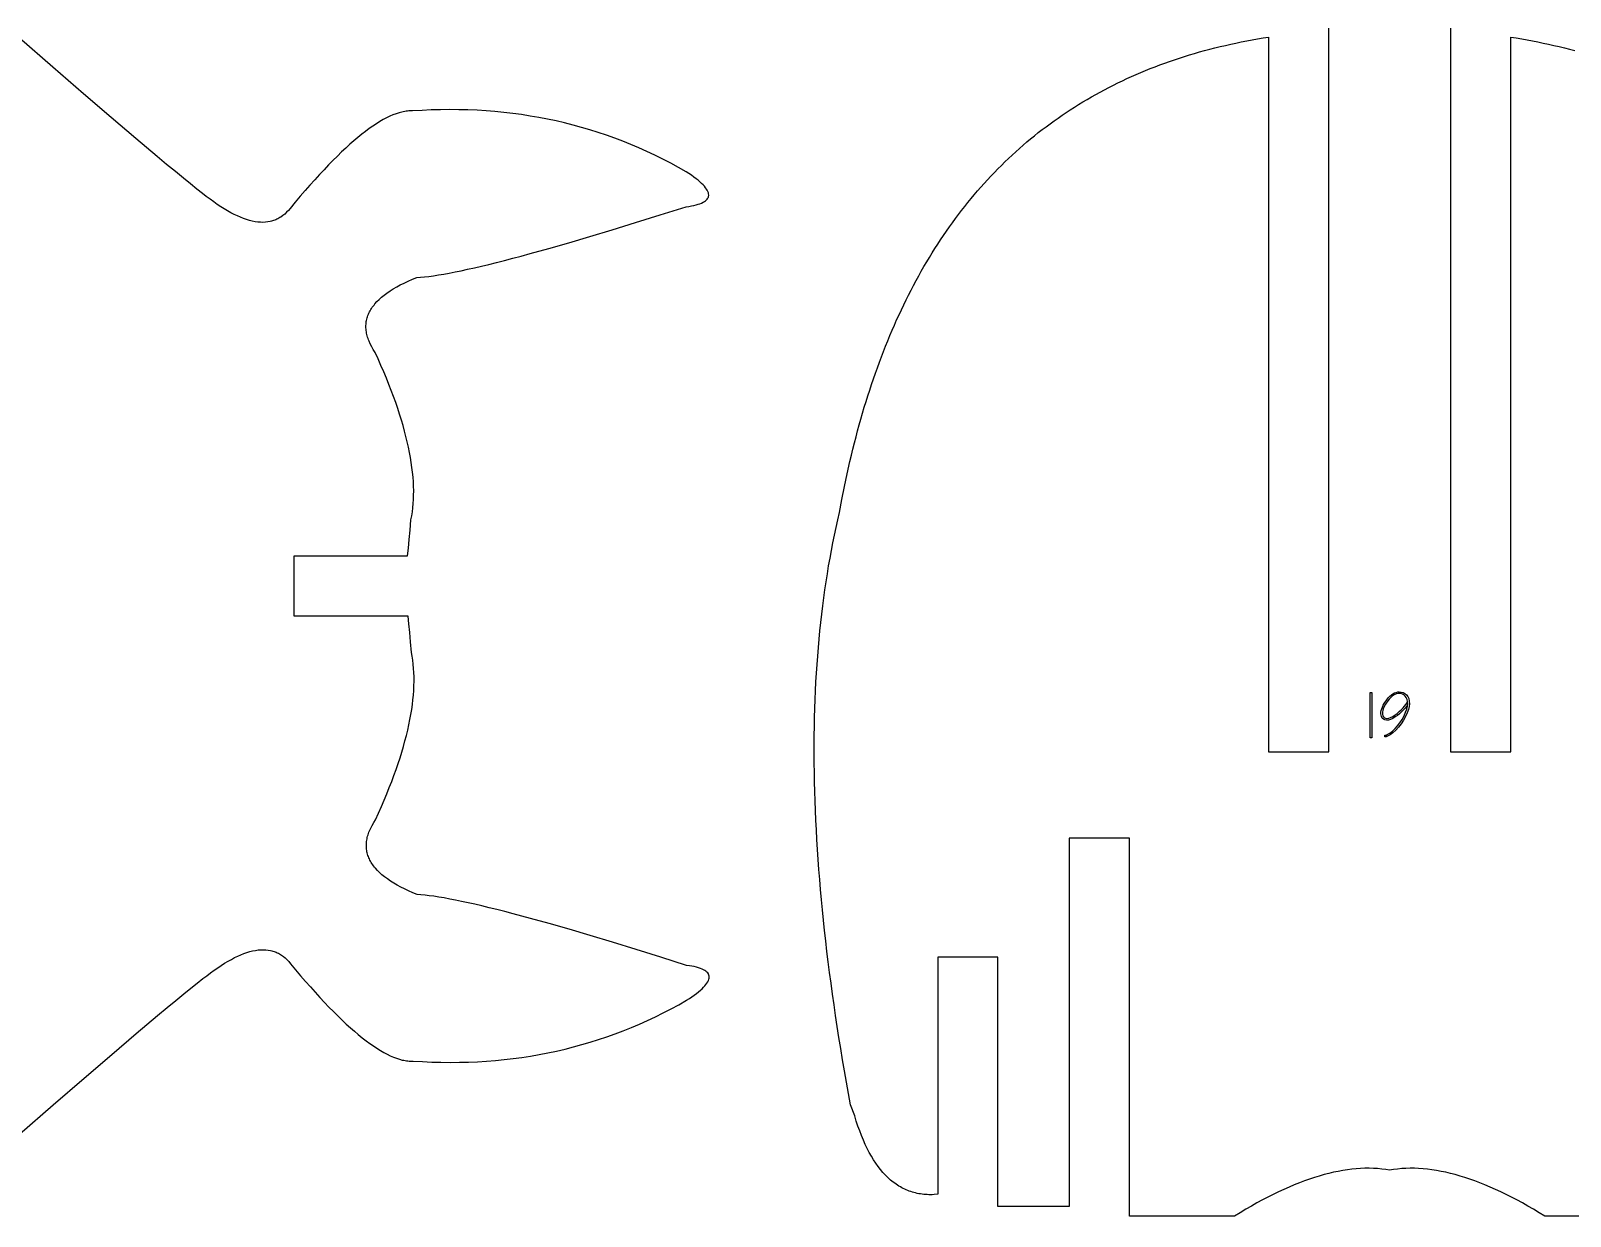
# Model space of a CAD drawing. Extents: x 0.3 to 47.7, y 0.3 to 6.
# Drawn here: x 40.397 to 43.624, y 0.288 to 2.773 of the extents above; entities that cross this region are included whole.
import ezdxf

# ---------------------------------------------------------------- set-up
doc = ezdxf.new("R2010")
doc.units = 0
doc.header["$MEASUREMENT"] = 0
doc.layers.get('0').update_dxf_attribs({"linetype": 'CONTINUOUS'})
doc.layers.add('NUMBERS', color=1, linetype='CONTINUOUS')

msp = doc.modelspace()

# ---------------------------------------------------------------- linework, layer by layer
for points in [[(43.7913, 0.2875), (43.5713, 0.2875), (43.5593, 0.2949), (43.5474, 0.302), (43.5356, 0.3088), (43.5239, 0.3153), (43.5124, 0.3216), (43.501, 0.3276), (43.4897, 0.3333), (43.4785, 0.3387), (43.4674, 0.3438), (43.4565, 0.3486), (43.4456, 0.3532), (43.4349, 0.3575), (43.4243, 0.3615), (43.4139, 0.3652), (43.4035, 0.3687), (43.3933, 0.3718), (43.3832, 0.3747), (43.3732, 0.3773), (43.3633, 0.3796), (43.3535, 0.3816), (43.3439, 0.3834), (43.3344, 0.3849), (43.325, 0.386), (43.3157, 0.3869), (43.3065, 0.3876), (43.2975, 0.3879), (43.2886, 0.388), (43.2798, 0.3878), (43.2711, 0.3873), (43.2625, 0.3865), (43.2541, 0.3854), (43.2457, 0.3841), (43.2374, 0.3854), (43.229, 0.3865), (43.2204, 0.3873), (43.2117, 0.3878), (43.2029, 0.388), (43.194, 0.3879), (43.1849, 0.3876), (43.1758, 0.3869), (43.1665, 0.386), (43.1571, 0.3849), (43.1476, 0.3834), (43.1379, 0.3816), (43.1282, 0.3796), (43.1183, 0.3773), (43.1083, 0.3747), (43.0982, 0.3718), (43.088, 0.3687), (43.0776, 0.3652), (43.0671, 0.3615), (43.0565, 0.3575), (43.0458, 0.3532), (43.035, 0.3486), (43.0241, 0.3438), (43.013, 0.3387), (43.0018, 0.3333), (42.9905, 0.3276), (42.9791, 0.3216), (42.9675, 0.3153), (42.9559, 0.3088), (42.9441, 0.302), (42.9322, 0.2949), (42.9202, 0.2875), (42.7002, 0.2875), (42.7002, 1.08), (42.574, 1.08), (42.574, 0.3078), (42.4244, 0.3078), (42.4244, 0.8308), (42.2983, 0.8308), (42.2983, 0.3334), (42.2908, 0.3328), (42.287, 0.3326), (42.2834, 0.3326), (42.2797, 0.3326), (42.2761, 0.3327), (42.2726, 0.3329), (42.269, 0.3332), (42.2655, 0.3336), (42.2621, 0.3341), (42.2586, 0.3347), (42.2552, 0.3354), (42.2518, 0.3362), (42.2485, 0.337), (42.2452, 0.338), (42.2419, 0.339), (42.2387, 0.3402), (42.2355, 0.3414), (42.2323, 0.3427), (42.2292, 0.3441), (42.2261, 0.3457), (42.223, 0.3473), (42.22, 0.3489), (42.217, 0.3507), (42.214, 0.3526), (42.2111, 0.3546), (42.2082, 0.3566), (42.2053, 0.3588), (42.2025, 0.361), (42.1997, 0.3634), (42.1969, 0.3658), (42.1942, 0.3683), (42.1888, 0.3736), (42.1836, 0.3793), (42.1785, 0.3854), (42.1735, 0.3918), (42.1687, 0.3986), (42.164, 0.4058), (42.1594, 0.4133), (42.155, 0.4212), (42.1507, 0.4295), (42.1465, 0.4381), (42.1425, 0.4471), (42.1386, 0.4565), (42.1349, 0.4663), (42.1312, 0.4764), (42.1277, 0.4868), (42.1244, 0.4977), (42.1157, 0.521), (42.1114, 0.5449), (42.1071, 0.5686), (42.103, 0.5921), (42.099, 0.6156), (42.0952, 0.6389), (42.0914, 0.6621), (42.0878, 0.6851), (42.0843, 0.708), (42.081, 0.7308), (42.0778, 0.7534), (42.0747, 0.7759), (42.0718, 0.7983), (42.0689, 0.8206), (42.0662, 0.8427), (42.0637, 0.8646), (42.0612, 0.8865), (42.0589, 0.9082), (42.0567, 0.9298), (42.0547, 0.9512), (42.0528, 0.9725), (42.051, 0.9937), (42.0493, 1.0147), (42.0478, 1.0357), (42.0464, 1.0564), (42.0451, 1.0771), (42.044, 1.0976), (42.043, 1.118), (42.0421, 1.1382), (42.0413, 1.1583), (42.0407, 1.1783), (42.0402, 1.1981), (42.0398, 1.2179), (42.0396, 1.2374), (42.0395, 1.2569), (42.0395, 1.2762), (42.0396, 1.2954), (42.0399, 1.3144), (42.0403, 1.3333), (42.0409, 1.3521), (42.0415, 1.3708), (42.0423, 1.3893), (42.0432, 1.4076), (42.0443, 1.4259), (42.0455, 1.444), (42.0468, 1.462), (42.0482, 1.4798), (42.0498, 1.4975), (42.0515, 1.5151), (42.0533, 1.5326), (42.0553, 1.5499), (42.0574, 1.5671), (42.0596, 1.5841), (42.0619, 1.601), (42.0644, 1.6178), (42.067, 1.6345), (42.0697, 1.651), (42.0726, 1.6674), (42.0756, 1.6836), (42.0787, 1.6997), (42.082, 1.7157), (42.0853, 1.7316), (42.0888, 1.7473), (42.0925, 1.7628), (42.0975, 1.7902), (42.1029, 1.8172), (42.1085, 1.8438), (42.1144, 1.8701), (42.1174, 1.8831), (42.1206, 1.896), (42.1238, 1.9088), (42.1271, 1.9215), (42.1304, 1.9341), (42.1338, 1.9466), (42.1373, 1.959), (42.1409, 1.9713), (42.1445, 1.9836), (42.1482, 1.9957), (42.152, 2.0078), (42.1558, 2.0197), (42.1597, 2.0316), (42.1637, 2.0434), (42.1678, 2.055), (42.1719, 2.0666), (42.1761, 2.0781), (42.1804, 2.0895), (42.1847, 2.1008), (42.1892, 2.112), (42.1936, 2.1231), (42.1982, 2.1341), (42.2028, 2.1451), (42.2075, 2.1559), (42.2123, 2.1666), (42.2172, 2.1773), (42.2221, 2.1878), (42.2271, 2.1983), (42.2321, 2.2086), (42.2373, 2.2189), (42.2425, 2.2291), (42.2477, 2.2392), (42.2531, 2.2491), (42.2585, 2.259), (42.264, 2.2688), (42.2696, 2.2786), (42.2752, 2.2882), (42.2809, 2.2977), (42.2867, 2.3071), (42.2925, 2.3164), (42.2984, 2.3257), (42.3044, 2.3348), (42.3105, 2.3439), (42.3166, 2.3528), (42.3228, 2.3617), (42.3291, 2.3705), (42.3354, 2.3792), (42.3419, 2.3877), (42.3484, 2.3962), (42.3549, 2.4046), (42.3616, 2.4129), (42.3683, 2.4211), (42.375, 2.4293), (42.3819, 2.4373), (42.3888, 2.4452), (42.3958, 2.4531), (42.4029, 2.4608), (42.41, 2.4684), (42.4172, 2.476), (42.4245, 2.4835), (42.4318, 2.4908), (42.4392, 2.4981), (42.4467, 2.5053), (42.4543, 2.5124), (42.4619, 2.5194), (42.4696, 2.5263), (42.4774, 2.5331), (42.4853, 2.5398), (42.4932, 2.5464), (42.5012, 2.5529), (42.5092, 2.5594), (42.5174, 2.5657), (42.5256, 2.5719), (42.5339, 2.5781), (42.5422, 2.5841), (42.5506, 2.5901), (42.5591, 2.596), (42.5677, 2.6017), (42.5763, 2.6074), (42.585, 2.613), (42.5938, 2.6185), (42.6027, 2.6239), (42.6116, 2.6292), (42.6206, 2.6344), (42.6296, 2.6396), (42.6388, 2.6446), (42.648, 2.6495), (42.6573, 2.6544), (42.6666, 2.6591), (42.676, 2.6638), (42.6855, 2.6683), (42.6951, 2.6728), (42.7047, 2.6772), (42.7145, 2.6814), (42.7242, 2.6856), (42.7341, 2.6897), (42.744, 2.6937), (42.754, 2.6976), (42.7641, 2.7014), (42.7742, 2.7051), (42.7844, 2.7088), (42.7947, 2.7123), (42.805, 2.7157), (42.8155, 2.7191), (42.826, 2.7223), (42.8365, 2.7255), (42.8472, 2.7285), (42.8579, 2.7315), (42.8687, 2.7344), (42.8795, 2.7372), (42.8904, 2.7398), (42.9014, 2.7424), (42.9125, 2.7449), (42.9236, 2.7473), (42.9348, 2.7496), (42.9461, 2.7519), (42.9575, 2.754), (42.9689, 2.756), (42.9804, 2.758), (42.992, 2.7598), (42.992, 1.2612), (43.1181, 1.2612), (43.1181, 2.7782)], [(43.3734, 2.7782), (43.3734, 1.2612), (43.4995, 1.2612), (43.4995, 2.7598), (43.5111, 2.758), (43.5226, 2.756), (43.534, 2.754), (43.5454, 2.7519), (43.5566, 2.7496), (43.5678, 2.7473), (43.579, 2.7449), (43.5901, 2.7424), (43.601, 2.7398), (43.612, 2.7372), (43.6228, 2.7344), (43.6336, 2.7315)], [(40.3734, 0.4592), (40.4444, 0.521), (40.5089, 0.5768), (40.5668, 0.6266), (40.6181, 0.6704), (40.6629, 0.7082), (40.6829, 0.7248), (40.7012, 0.74), (40.7178, 0.7536), (40.7329, 0.7658), (40.7463, 0.7764), (40.758, 0.7856), (40.766, 0.7918), (40.7738, 0.7978), (40.7814, 0.8033), (40.789, 0.8086), (40.7964, 0.8135), (40.8036, 0.818), (40.8107, 0.8223), (40.8177, 0.8261), (40.8245, 0.8297), (40.8311, 0.8329), (40.8377, 0.8357), (40.844, 0.8383), (40.8503, 0.8404), (40.8564, 0.8423), (40.8623, 0.8438), (40.8681, 0.8449), (40.8738, 0.8457), (40.8793, 0.8462), (40.8847, 0.8463), (40.8899, 0.8461), (40.895, 0.8456), (40.9, 0.8447), (40.9024, 0.8441), (40.9048, 0.8434), (40.9071, 0.8427), (40.9094, 0.8419), (40.9117, 0.8409), (40.914, 0.8399), (40.9162, 0.8389), (40.9183, 0.8377), (40.9205, 0.8364), (40.9226, 0.8351), (40.9267, 0.8321), (40.9306, 0.8289), (40.9344, 0.8252), (40.9381, 0.8213), (40.9416, 0.817), (40.9523, 0.8042), (40.9628, 0.7917), (40.9731, 0.7798), (40.9833, 0.7682), (40.9933, 0.757), (41.0031, 0.7463), (41.0127, 0.7359), (41.0222, 0.726), (41.0315, 0.7165), (41.0407, 0.7074), (41.0496, 0.6988), (41.0584, 0.6905), (41.0671, 0.6827), (41.0755, 0.6753), (41.0838, 0.6683), (41.0919, 0.6617), (41.0999, 0.6555), (41.1077, 0.6497), (41.1153, 0.6444), (41.1227, 0.6395), (41.13, 0.635), (41.137, 0.6309), (41.144, 0.6272), (41.1507, 0.6239), (41.1573, 0.6211), (41.1637, 0.6186), (41.1699, 0.6166), (41.176, 0.615), (41.179, 0.6144), (41.1819, 0.6139), (41.1848, 0.6134), (41.1876, 0.6131), (41.1904, 0.6129), (41.1932, 0.6127), (41.1959, 0.6127), (41.1986, 0.6128), (41.2182, 0.6116), (41.2377, 0.6107), (41.2571, 0.6102), (41.2764, 0.61), (41.2956, 0.6102), (41.3146, 0.6106), (41.3336, 0.6114), (41.3524, 0.6126), (41.3712, 0.6141), (41.3898, 0.6159), (41.4083, 0.618), (41.4267, 0.6205), (41.445, 0.6233), (41.4632, 0.6264), (41.4813, 0.6299), (41.4993, 0.6337), (41.5172, 0.6379), (41.5349, 0.6424), (41.5526, 0.6472), (41.5701, 0.6523), (41.5875, 0.6578), (41.6048, 0.6636), (41.6221, 0.6698), (41.6392, 0.6763), (41.6561, 0.6831), (41.673, 0.6903), (41.6898, 0.6977), (41.7065, 0.7056), (41.723, 0.7137), (41.7395, 0.7222), (41.7558, 0.731), (41.772, 0.7402), (41.7777, 0.744), (41.7831, 0.7476), (41.7881, 0.7512), (41.7927, 0.7547), (41.7969, 0.7581), (41.8008, 0.7614), (41.8043, 0.7646), (41.8074, 0.7677), (41.8102, 0.7707), (41.8126, 0.7736), (41.8146, 0.7764), (41.8163, 0.7791), (41.8176, 0.7818), (41.8185, 0.7843), (41.819, 0.7867), (41.8192, 0.7891), (41.8192, 0.7902), (41.819, 0.7913), (41.8188, 0.7924), (41.8185, 0.7934), (41.8181, 0.7945), (41.8176, 0.7955), (41.8163, 0.7975), (41.8146, 0.7993), (41.8126, 0.8011), (41.8102, 0.8028), (41.8074, 0.8043), (41.8043, 0.8058), (41.8008, 0.8072), (41.7969, 0.8085), (41.7927, 0.8097), (41.7881, 0.8108), (41.7831, 0.8118), (41.7777, 0.8127), (41.772, 0.8135), (41.7177, 0.8307), (41.6659, 0.8469), (41.6166, 0.862), (41.5699, 0.8761), (41.5257, 0.8891), (41.484, 0.901), (41.4449, 0.9119), (41.4263, 0.9169), (41.4084, 0.9217), (41.391, 0.9262), (41.3744, 0.9304), (41.3583, 0.9344), (41.3429, 0.9381), (41.3281, 0.9415), (41.3139, 0.9447), (41.3004, 0.9476), (41.2875, 0.9503), (41.2753, 0.9526), (41.2637, 0.9548), (41.2527, 0.9566), (41.2423, 0.9582), (41.2326, 0.9595), (41.2236, 0.9605), (41.2151, 0.9613), (41.2073, 0.9618), (41.198, 0.9657), (41.1892, 0.9696), (41.1807, 0.9736), (41.1727, 0.9776), (41.1651, 0.9818), (41.1579, 0.986), (41.1511, 0.9902), (41.1448, 0.9946), (41.1389, 0.999), (41.1334, 1.0034), (41.1284, 1.0079), (41.1237, 1.0126), (41.1195, 1.0172), (41.1176, 1.0196), (41.1157, 1.022), (41.114, 1.0244), (41.1124, 1.0268), (41.1108, 1.0292), (41.1094, 1.0316), (41.1081, 1.0341), (41.1069, 1.0366), (41.1058, 1.0391), (41.1048, 1.0416), (41.1039, 1.0441), (41.1031, 1.0467), (41.1024, 1.0492), (41.1019, 1.0518), (41.1014, 1.0544), (41.101, 1.057), (41.1008, 1.0597), (41.1006, 1.0623), (41.1006, 1.065), (41.1007, 1.0677), (41.1008, 1.0704), (41.1011, 1.0731), (41.1015, 1.0758), (41.102, 1.0786), (41.1026, 1.0813), (41.1033, 1.0841), (41.1041, 1.0869), (41.105, 1.0898), (41.106, 1.0926), (41.1071, 1.0955), (41.1097, 1.1012), (41.1127, 1.107), (41.1161, 1.1129), (41.1199, 1.1189), (41.1262, 1.1327), (41.1322, 1.1463), (41.1379, 1.1598), (41.1435, 1.1731), (41.1487, 1.1861), (41.1537, 1.199), (41.1585, 1.2117), (41.163, 1.2243), (41.1672, 1.2366), (41.1712, 1.2488), (41.1749, 1.2607), (41.1784, 1.2725), (41.1816, 1.2841), (41.1846, 1.2956), (41.1874, 1.3068), (41.1898, 1.3178), (41.1921, 1.3287), (41.194, 1.3394), (41.1957, 1.3499), (41.1972, 1.3602), (41.1984, 1.3704), (41.1994, 1.3803), (41.2001, 1.3901), (41.2005, 1.3997), (41.2007, 1.409), (41.2007, 1.4183), (41.2004, 1.4273), (41.1998, 1.4361), (41.199, 1.4448), (41.198, 1.4533), (41.1966, 1.4616), (41.1951, 1.4697), (41.1933, 1.4916), (41.1916, 1.5116), (41.1898, 1.5296), (41.1881, 1.5458), (40.9494, 1.5458), (40.9494, 1.6718), (41.1872, 1.6718), (41.189, 1.688), (41.1907, 1.7061), (41.1925, 1.726), (41.1942, 1.7479), (41.1958, 1.756), (41.1971, 1.7643), (41.1981, 1.7728), (41.199, 1.7815), (41.1995, 1.7903), (41.1998, 1.7994), (41.1999, 1.8086), (41.1997, 1.818), (41.1992, 1.8276), (41.1985, 1.8373), (41.1975, 1.8473), (41.1963, 1.8574), (41.1949, 1.8677), (41.1931, 1.8782), (41.1912, 1.8889), (41.189, 1.8998), (41.1865, 1.9108), (41.1837, 1.9221), (41.1808, 1.9335), (41.1775, 1.9451), (41.174, 1.9569), (41.1703, 1.9689), (41.1663, 1.981), (41.1621, 1.9934), (41.1576, 2.0059), (41.1528, 2.0186), (41.1478, 2.0315), (41.1426, 2.0446), (41.1371, 2.0578), (41.1313, 2.0713), (41.1253, 2.0849), (41.119, 2.0987), (41.1152, 2.1047), (41.1118, 2.1106), (41.1088, 2.1164), (41.1062, 2.1222), (41.1051, 2.125), (41.1041, 2.1279), (41.1032, 2.1307), (41.1024, 2.1335), (41.1017, 2.1363), (41.1011, 2.139), (41.1006, 2.1418), (41.1002, 2.1445), (41.1, 2.1472), (41.0998, 2.15), (41.0997, 2.1526), (41.0998, 2.1553), (41.0999, 2.158), (41.1002, 2.1606), (41.1005, 2.1632), (41.101, 2.1658), (41.1016, 2.1684), (41.1022, 2.1709), (41.103, 2.1735), (41.1039, 2.176), (41.1049, 2.1785), (41.106, 2.181), (41.1072, 2.1835), (41.1085, 2.186), (41.1099, 2.1884), (41.1115, 2.1909), (41.1131, 2.1933), (41.1148, 2.1957), (41.1167, 2.198), (41.1186, 2.2004), (41.1228, 2.2051), (41.1275, 2.2097), (41.1325, 2.2142), (41.138, 2.2187), (41.1439, 2.2231), (41.1503, 2.2274), (41.157, 2.2317), (41.1642, 2.2358), (41.1718, 2.24), (41.1798, 2.244), (41.1883, 2.248), (41.1971, 2.2519), (41.2064, 2.2558), (41.2142, 2.2563), (41.2227, 2.2571), (41.2318, 2.2581), (41.2415, 2.2594), (41.2518, 2.261), (41.2628, 2.2629), (41.2744, 2.265), (41.2866, 2.2674), (41.2995, 2.27), (41.313, 2.2729), (41.3272, 2.2761), (41.342, 2.2795), (41.3574, 2.2832), (41.3735, 2.2872), (41.3902, 2.2914), (41.4075, 2.2959), (41.4255, 2.3007), (41.4441, 2.3057), (41.4832, 2.3166), (41.5248, 2.3285), (41.569, 2.3415), (41.6157, 2.3556), (41.665, 2.3707), (41.7168, 2.3869), (41.7712, 2.4041), (41.7769, 2.4049), (41.7822, 2.4058), (41.7872, 2.4068), (41.7918, 2.4079), (41.796, 2.4091), (41.7999, 2.4104), (41.8034, 2.4118), (41.8066, 2.4133), (41.8093, 2.4149), (41.8117, 2.4165), (41.8137, 2.4183), (41.8154, 2.4202), (41.8167, 2.4221), (41.8172, 2.4231), (41.8176, 2.4242), (41.8179, 2.4252), (41.8182, 2.4263), (41.8183, 2.4274), (41.8184, 2.4286), (41.8182, 2.4309), (41.8176, 2.4333), (41.8167, 2.4359), (41.8154, 2.4385), (41.8137, 2.4412), (41.8117, 2.444), (41.8093, 2.4469), (41.8066, 2.4499), (41.8034, 2.453), (41.7999, 2.4562), (41.796, 2.4595), (41.7918, 2.4629), (41.7872, 2.4664), (41.7822, 2.47), (41.7769, 2.4737), (41.7712, 2.4774), (41.7549, 2.4866), (41.7386, 2.4954), (41.7221, 2.5039), (41.7056, 2.5121), (41.6889, 2.5199), (41.6721, 2.5274), (41.6553, 2.5345), (41.6383, 2.5413), (41.6212, 2.5478), (41.604, 2.554), (41.5866, 2.5598), (41.5692, 2.5653), (41.5517, 2.5704), (41.534, 2.5753), (41.5163, 2.5797), (41.4984, 2.5839), (41.4804, 2.5877), (41.4623, 2.5912), (41.4442, 2.5943), (41.4259, 2.5971), (41.4074, 2.5996), (41.3889, 2.6018), (41.3703, 2.6036), (41.3515, 2.605), (41.3327, 2.6062), (41.3137, 2.607), (41.2947, 2.6075), (41.2755, 2.6076), (41.2562, 2.6074), (41.2368, 2.6069), (41.2173, 2.606), (41.1977, 2.6048), (41.195, 2.6049), (41.1923, 2.6049), (41.1896, 2.6048), (41.1868, 2.6045), (41.1839, 2.6042), (41.181, 2.6038), (41.1781, 2.6032), (41.1751, 2.6026), (41.1691, 2.601), (41.1628, 2.599), (41.1564, 2.5965), (41.1498, 2.5937), (41.1431, 2.5904), (41.1362, 2.5868), (41.1291, 2.5827), (41.1218, 2.5782), (41.1144, 2.5732), (41.1068, 2.5679), (41.099, 2.5621), (41.0911, 2.556), (41.0829, 2.5494), (41.0746, 2.5424), (41.0662, 2.5349), (41.0576, 2.5271), (41.0488, 2.5189), (41.0398, 2.5102), (41.0306, 2.5011), (41.0213, 2.4916), (41.0119, 2.4817), (41.0022, 2.4714), (40.9924, 2.4606), (40.9824, 2.4494), (40.9722, 2.4379), (40.9619, 2.4259), (40.9514, 2.4135), (40.9407, 2.4006), (40.9372, 2.3963), (40.9335, 2.3924), (40.9297, 2.3888), (40.9258, 2.3855), (40.9217, 2.3825), (40.9196, 2.3812), (40.9175, 2.3799), (40.9153, 2.3788), (40.9131, 2.3777), (40.9108, 2.3767), (40.9086, 2.3758), (40.9063, 2.3749), (40.9039, 2.3742), (40.9015, 2.3735), (40.8991, 2.373), (40.8942, 2.3721), (40.8891, 2.3715), (40.8838, 2.3713), (40.8784, 2.3714), (40.8729, 2.3719), (40.8673, 2.3727), (40.8615, 2.3739), (40.8555, 2.3754), (40.8494, 2.3772), (40.8432, 2.3794), (40.8368, 2.3819), (40.8303, 2.3847), (40.8236, 2.3879), (40.8168, 2.3915), (40.8098, 2.3954), (40.8027, 2.3996), (40.7955, 2.4041), (40.7881, 2.409), (40.7806, 2.4143), (40.7729, 2.4199), (40.7651, 2.4258), (40.7571, 2.4321), (40.7454, 2.4412), (40.732, 2.4518), (40.717, 2.464), (40.7003, 2.4776), (40.682, 2.4928), (40.6621, 2.5094), (40.6173, 2.5472), (40.5659, 2.591), (40.508, 2.6408), (40.4435, 2.6966), (40.3725, 2.7584)]]:
    msp.add_lwpolyline(points)
at = {"layer": 'NUMBERS'}
for points in [[(43.2081, 1.2906), (43.2047, 1.2906), (43.2047, 1.3859), (43.2081, 1.3859)], [(43.2357, 1.2924), (43.2357, 1.2959), (43.2382, 1.2964), (43.2407, 1.2973), (43.2459, 1.3001), (43.2515, 1.3043), (43.2573, 1.3099), (43.2625, 1.3158), (43.2673, 1.3223), (43.2718, 1.3292), (43.2759, 1.3367), (43.2793, 1.344), (43.2818, 1.3506), (43.2833, 1.3566), (43.2837, 1.3618), (43.2834, 1.3667), (43.2824, 1.371), (43.2806, 1.3748), (43.2782, 1.378), (43.2755, 1.3804), (43.2725, 1.3821), (43.2692, 1.3832), (43.2656, 1.3835), (43.2627, 1.3833), (43.2598, 1.3826), (43.2568, 1.3814), (43.2539, 1.3797), (43.2509, 1.3776), (43.248, 1.3749), (43.245, 1.3718), (43.2421, 1.3682), (43.2371, 1.3612), (43.2336, 1.3545), (43.2323, 1.3513), (43.2315, 1.3481), (43.2309, 1.3451), (43.2307, 1.3421), (43.231, 1.3393), (43.2317, 1.3369), (43.2331, 1.3344), (43.235, 1.3327), (43.2373, 1.3316), (43.2401, 1.3312), (43.2437, 1.3317), (43.2478, 1.3331), (43.2523, 1.3353), (43.2574, 1.3385), (43.2617, 1.3418), (43.266, 1.3454), (43.2701, 1.3493), (43.2741, 1.3536), (43.2799, 1.3607), (43.2815, 1.3634), (43.2822, 1.3655), (43.2832, 1.3612), (43.2824, 1.359), (43.2807, 1.3562), (43.2782, 1.3529), (43.2748, 1.3491), (43.2707, 1.3449), (43.2665, 1.3411), (43.2621, 1.3376), (43.2575, 1.3344), (43.2523, 1.3314), (43.2475, 1.3292), (43.2431, 1.3279), (43.2391, 1.3275), (43.2355, 1.328), (43.2325, 1.3294), (43.2301, 1.3319), (43.2283, 1.3354), (43.2276, 1.338), (43.2273, 1.341), (43.2275, 1.3445), (43.2281, 1.348), (43.229, 1.3515), (43.2304, 1.3551), (43.2321, 1.3588), (43.2342, 1.3626), (43.2395, 1.3703), (43.2427, 1.3742), (43.246, 1.3776), (43.2493, 1.3805), (43.2526, 1.3828), (43.2559, 1.3846), (43.2592, 1.3859), (43.2626, 1.3867), (43.2659, 1.387), (43.2702, 1.3866), (43.274, 1.3854), (43.2775, 1.3835), (43.2807, 1.3808), (43.2836, 1.3771), (43.2856, 1.3727), (43.2869, 1.3677), (43.2873, 1.362), (43.2868, 1.3564), (43.2852, 1.35), (43.2826, 1.343), (43.2789, 1.3352), (43.2745, 1.3273), (43.2697, 1.32), (43.2645, 1.3132), (43.259, 1.3069), (43.2527, 1.3011), (43.2468, 1.2967), (43.2439, 1.2951), (43.2411, 1.2938), (43.2384, 1.2929)]]:
    msp.add_lwpolyline(points, close=True, dxfattribs=at)

doc.saveas('drawing.dxf')
